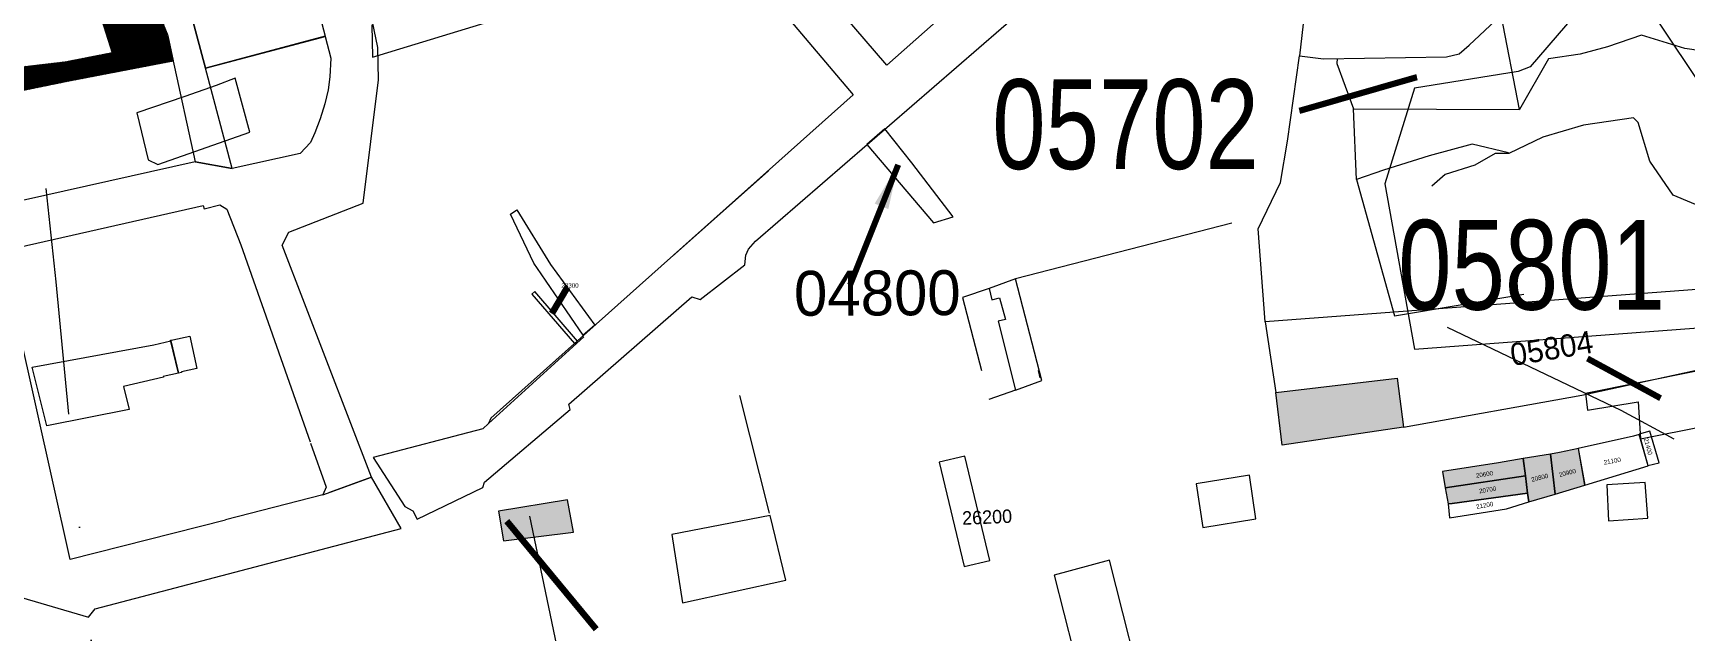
# Model space of a CAD drawing. Header units: inches. Extents: x 610851 to 630254, y 1234683 to 1264905.
# Drawn here: x 623063.3 to 623432.1, y 1244316.7 to 1244450.3 of the extents above; entities that cross this region are included whole.
import ezdxf
from ezdxf.enums import TextEntityAlignment as Align

# ---------------------------------------------------------------- set-up
doc = ezdxf.new("R2010")
doc.units = ezdxf.units.IN
doc.header["$MEASUREMENT"] = 0
doc.linetypes.add('DGN5', pattern=[50.569326, 16.856442, -33.712884])
doc.linetypes.add('DGN6', pattern=[126.423315, 0, -25.284663, 50.569326, -25.284663, 0, -25.284663])
for name, color, linetype, lineweight in [('ACTUALIZACION SIT 2011', 7, 'Continuous', 0), ('Default', 7, 'Continuous', 0), ('Level 2', 7, 'Continuous', 0), ('Level 20', 7, 'Continuous', 0), ('Level 41', 7, 'Continuous', 0), ('Level 50', 7, 'Continuous', 0), ('Level 51', 7, 'Continuous', 0), ('Level 7', 7, 'Continuous', 0), ('PARCELAS', 7, 'Continuous', 0), ('POL', 5, 'Continuous', 0)]:
    doc.layers.add(name, color=color, linetype=linetype, lineweight=lineweight)
doc.styles.add('Engineering', font='dgn003.shx', dxfattribs={"height": 0.1524})
doc.styles.add('Styledgn003', font='dgn003.shx')
doc.styles.add('Styledgn032', font='dgn032.shx')
doc.styles.add('Styletxt', font='txt.shx')
doc.dimstyles.new('STANDARD-Linear', dxfattribs={"dimtxt": 1.5, "dimasz": 1.13, "dimexe": 0.125, "dimexo": 0.000625, "dimgap": 0.3, "dimtad": 1, "dimzin": 7, "dimdsep": 46, "dimtxsty": 'Styletxt', "dimsah": 1, "dimcen": 2.5, "dimclrd": 1, "dimclre": 1, "dimclrt": 2, "dimaunit": 1, "dimadec": 7, "dimazin": 0, "dimtfac": 1, "dimtofl": 0, "dimtmove": 1, "dimatfit": 3, "dimfxl": 1, "dimtolj": 1, "dimtzin": 0, "dimarcsym": 0})

msp = doc.modelspace()

# ---------------------------------------------------------------- hatches: boundary and pattern name
h = msp.add_hatch()
h.set_pattern_fill('ANSI31', color=2, angle=-5.1544827)
h.set_pattern_definition([(39.845517273, (-109282.36893, 61008.7882), (-0.080089980256, 0.095971845155), [])])
h.paths.add_polyline_path([(623094.50478, 1244444.08508), (623071.20673, 1244439.59003), (623049.3889, 1244435.14219), (623048.01309, 1244441.15009), (623070.59267, 1244443.80224), (623081.09793, 1244445.83666), (623078.2715, 1244454.79682), (623090.35747, 1244456.87942), (623093.2968, 1244449.61597)])
at = {"layer": 'Level 2', "linetype": 'Continuous'}
msp.add_hatch(color=6, dxfattribs=at).paths.add_polyline_path([(623168.28358, 1244337.07874), (623183.90358, 1244338.94874), (623182.54358, 1244346.14874), (623167.12358, 1244343.67874)])
at = {"layer": 'Level 20', "linetype": 'Continuous'}
msp.add_hatch(color=2, dxfattribs=at).paths.add_polyline_path([(623340.57375, 1244370.10438), (623367.62241, 1244373.29776), (623369.01288, 1244362.35483), (623342.0013, 1244358.40099)])
at = {"layer": 'Level 50', "linetype": 'Continuous'}
for points in [[(623396.26409, 1244351.55919), (623395.77426, 1244355.36615), (623390.25964, 1244354.46272), (623377.76021, 1244352.48441), (623378.37001, 1244348.87526)], [(623402.85254, 1244347.47959), (623401.80829, 1244356.39201), (623395.77426, 1244355.36615), (623396.26409, 1244351.55919), (623396.68179, 1244347.68763), (623397.01645, 1244345.73462)], [(623409.47294, 1244349.4536), (623408.06224, 1244357.65195), (623403.87903, 1244356.75101), (623401.80829, 1244356.39201), (623402.85254, 1244347.47959)], [(623379.90617, 1244345.35368), (623396.68179, 1244347.68763), (623396.26409, 1244351.55919), (623378.37001, 1244348.87526), (623378.9802, 1244345.27616)]]:
    msp.add_hatch(color=256, dxfattribs=at).paths.add_polyline_path(points)

# ---------------------------------------------------------------- linework, layer by layer
at = {"color": 2}
msp.add_lwpolyline([(623094.50478, 1244444.08508), (623071.20673, 1244439.59003), (623049.3889, 1244435.14219), (623048.01309, 1244441.15009), (623070.59267, 1244443.80224), (623081.09793, 1244445.83666), (623078.2715, 1244454.79682), (623090.35747, 1244456.87942), (623093.2968, 1244449.61597)], close=True, dxfattribs=at)
at = {"layer": 'ACTUALIZACION SIT 2011', "color": 30, "linetype": 'Continuous', "lineweight": 0}
msp.add_line((623174.08908, 1244342.53594), (623181.61389, 1244306.61565), dxfattribs=at)
at = {"layer": 'Default', "color": 2, "linetype": 'Continuous', "ltscale": 0.1, "flags": 128}
msp.add_lwpolyline([(623338.15494, 1244385.90085), (623340.57263, 1244370.10392), (623367.62241, 1244373.29776), (623369.01467, 1244362.35427), (623408.81504, 1244369.55504), (623460.28669, 1244380.7652), (623455.29511, 1244394.68234), (623338.15494, 1244385.90085)], dxfattribs=at)
at = {"layer": 'Level 2', "color": 6, "linetype": 'Continuous', "lineweight": 0, "flags": 128}
for points in [[(623127.97674, 1244347.28036), (623138.82458, 1244351.2402), (623118.87358, 1244402.9592), (623120.38758, 1244405.9032), (623136.94858, 1244412.3422), (623140.42258, 1244439.8062), (623140.26858, 1244447.0332), (623123.51758, 1244527.7632), (623120.39658, 1244537.3822), (623117.21658, 1244572.2122), (623118.63858, 1244588.3652), (623124.31958, 1244601.2512), (623122.83358, 1244627.8682), (623120.18058, 1244627.6412), (623104.23558, 1244702.1952), (623096.26658, 1244728.2062)], [(623127.97674, 1244347.28036), (623138.82458, 1244351.2402), (623118.87358, 1244402.9592), (623120.38758, 1244405.9032), (623136.94858, 1244412.3422), (623140.42258, 1244439.8062), (623140.26858, 1244447.0332), (623123.51758, 1244527.7632), (623120.39658, 1244537.3822), (623117.21658, 1244572.2122), (623118.63858, 1244588.3652), (623124.31958, 1244601.2512), (623122.83358, 1244627.8682), (623120.18058, 1244627.6412), (623104.23558, 1244702.1952), (623096.26658, 1244728.2062)], [(623336.44887, 1244516.29846), (623253.81387, 1244443.09746), (623236.76287, 1244462.95646)], [(623336.44887, 1244516.29846), (623253.81387, 1244443.09746), (623236.76287, 1244462.95646)], [(623336.44887, 1244516.29846), (623253.81387, 1244443.09746), (623236.76287, 1244462.95646)], [(623354.00358, 1244485.7182), (623350.31258, 1244477.6982), (623349.29458, 1244475.0572), (623345.82158, 1244445.1852), (623351.22958, 1244444.5372), (623378.62358, 1244444.9962), (623381.43958, 1244445.6572), (623383.66858, 1244447.5792), (623401.12858, 1244463.9522), (623396.44958, 1244481.3782), (623390.14758, 1244508.6662), (623376.75458, 1244502.1122), (623370.99658, 1244501.6362), (623363.52758, 1244496.7022), (623355.67558, 1244488.1542), (623354.00358, 1244485.7182)], [(623354.00358, 1244485.7182), (623350.31258, 1244477.6982), (623349.29458, 1244475.0572), (623345.82158, 1244445.1852), (623351.22958, 1244444.5372), (623378.62358, 1244444.9962), (623381.43958, 1244445.6572), (623383.66858, 1244447.5792), (623401.12858, 1244463.9522), (623396.44958, 1244481.3782), (623390.14758, 1244508.6662), (623376.75458, 1244502.1122), (623370.99658, 1244501.6362), (623363.52758, 1244496.7022), (623355.67558, 1244488.1542), (623354.00358, 1244485.7182)], [(623354.00358, 1244485.7182), (623350.31258, 1244477.6982), (623349.29458, 1244475.0572), (623345.82158, 1244445.1852), (623351.22958, 1244444.5372), (623378.62358, 1244444.9962), (623381.43958, 1244445.6572), (623383.66858, 1244447.5792), (623401.12858, 1244463.9522), (623396.44958, 1244481.3782), (623390.14758, 1244508.6662), (623376.75458, 1244502.1122), (623370.99658, 1244501.6362), (623363.52758, 1244496.7022), (623355.67558, 1244488.1542), (623354.00358, 1244485.7182)], [(623230.23387, 1244455.43046), (623246.31087, 1244436.50946), (623165.44587, 1244364.39146), (623164.92787, 1244363.18246), (623163.66687, 1244362.03946), (623139.21387, 1244355.60746), (623146.26487, 1244344.72446), (623148.01287, 1244343.72646), (623149.01987, 1244341.87446), (623163.64287, 1244348.95346), (623164.06187, 1244350.14046), (623183.16287, 1244366.32846), (623182.81987, 1244367.54846), (623210.25187, 1244391.44546), (623212.11987, 1244390.88646), (623222.12887, 1244398.60946), (623222.31587, 1244400.74446), (623222.95687, 1244402.05146), (623224.50987, 1244403.87046), (623314.15087, 1244481.54746)], [(623230.23387, 1244455.43046), (623246.31087, 1244436.50946), (623165.44587, 1244364.39146), (623164.92787, 1244363.18246), (623163.66687, 1244362.03946), (623139.21387, 1244355.60746), (623146.26487, 1244344.72446), (623148.01287, 1244343.72646), (623149.01987, 1244341.87446), (623163.64287, 1244348.95346), (623164.06187, 1244350.14046), (623183.16287, 1244366.32846), (623182.81987, 1244367.54846), (623210.25187, 1244391.44546), (623212.11987, 1244390.88646), (623222.12887, 1244398.60946), (623222.31587, 1244400.74446), (623222.95687, 1244402.05146), (623224.50987, 1244403.87046), (623314.15087, 1244481.54746)], [(623230.23387, 1244455.43046), (623246.31087, 1244436.50946), (623165.44587, 1244364.39146), (623164.92787, 1244363.18246), (623163.66687, 1244362.03946), (623139.21387, 1244355.60746), (623146.26487, 1244344.72446), (623148.01287, 1244343.72646), (623149.01987, 1244341.87446), (623163.64287, 1244348.95346), (623164.06187, 1244350.14046), (623183.16287, 1244366.32846), (623182.81987, 1244367.54846), (623210.25187, 1244391.44546), (623212.11987, 1244390.88646), (623222.12887, 1244398.60946), (623222.31587, 1244400.74446), (623222.95687, 1244402.05146), (623224.50987, 1244403.87046), (623314.15087, 1244481.54746)], [(623138.88287, 1244452.08546), (623139.03687, 1244444.85846), (623218.63387, 1244469.19746)], [(623138.88287, 1244452.08546), (623139.03687, 1244444.85846), (623218.63387, 1244469.19746)], [(623138.88287, 1244452.08546), (623139.03687, 1244444.85846), (623218.63387, 1244469.19746)], [(623253.36169, 1244428.87921), (623249.34621, 1244425.39186), (623264.22979, 1244407.9749), (623268.55923, 1244409.25459), (623259.38285, 1244421.35807), (623253.36169, 1244428.87921)], [(623253.36169, 1244428.87921), (623249.34621, 1244425.39186), (623264.22979, 1244407.9749), (623268.55923, 1244409.25459), (623259.38285, 1244421.35807), (623253.36169, 1244428.87921)], [(623253.36169, 1244428.87921), (623249.34621, 1244425.39186), (623264.22979, 1244407.9749), (623268.55923, 1244409.25459), (623259.38285, 1244421.35807), (623253.36169, 1244428.87921)], [(623168.28358, 1244337.07874), (623183.90358, 1244338.94874), (623182.54358, 1244346.14874), (623167.12358, 1244343.67874), (623168.28358, 1244337.07874)]]:
    msp.add_lwpolyline(points, dxfattribs=at)
at = {"layer": 'Level 2', "color": 1, "linetype": 'DGN6', "lineweight": 0, "flags": 128}
msp.add_lwpolyline([(623026.87958, 1244560.0892), (623036.12958, 1244550.5252), (623040.32058, 1244539.3842), (623044.81258, 1244502.3182), (623054.81158, 1244471.9182), (623060.76058, 1244440.4592), (623066.12058, 1244416.1122), (623068.39858, 1244394.7832), (623073.01358, 1244347.0422), (623075.90558, 1244316.5692), (623079.66558, 1244298.8142), (623078.91558, 1244275.9292), (623082.37358, 1244240.3782), (623079.52258, 1244223.5712), (623077.49658, 1244179.3212), (623077.46058, 1244138.6492), (623073.30458, 1244103.0192), (623070.19858, 1244064.3492), (623064.28958, 1244048.5282), (623056.45558, 1244023.5362), (623048.09058, 1244000.5722), (623040.05658, 1243992.8632), (623034.05258, 1243985.1762), (623026.07758, 1243972.3832), (623014.07658, 1243956.4992), (622999.22958, 1243923.3012), (622983.16058, 1243907.8832), (622965.51658, 1243897.0242), (622956.44958, 1243890.8302), (622947.38258, 1243884.6362), (622940.31658, 1243881.0042), (622930.72358, 1243876.3292), (622921.53358, 1243924.5312)], dxfattribs=at)
msp.add_lwpolyline([(623026.87958, 1244560.0892), (623036.12958, 1244550.5252), (623040.32058, 1244539.3842), (623044.81258, 1244502.3182), (623054.81158, 1244471.9182), (623060.76058, 1244440.4592), (623066.12058, 1244416.1122), (623068.39858, 1244394.7832), (623073.01358, 1244347.0422), (623075.90558, 1244316.5692), (623079.66558, 1244298.8142), (623078.91558, 1244275.9292), (623082.37358, 1244240.3782), (623079.52258, 1244223.5712), (623077.49658, 1244179.3212), (623077.46058, 1244138.6492), (623073.30458, 1244103.0192), (623070.19858, 1244064.3492), (623064.28958, 1244048.5282), (623056.45558, 1244023.5362), (623048.09058, 1244000.5722), (623040.05658, 1243992.8632), (623034.05258, 1243985.1762), (623026.07758, 1243972.3832), (623014.07658, 1243956.4992), (622999.22958, 1243923.3012), (622983.16058, 1243907.8832), (622965.51658, 1243897.0242), (622956.44958, 1243890.8302), (622947.38258, 1243884.6362), (622940.31658, 1243881.0042), (622930.72358, 1243876.3292), (622921.53358, 1243924.5312)], dxfattribs=at)
msp.add_lwpolyline([(623026.87958, 1244560.0892), (623036.12958, 1244550.5252), (623040.32058, 1244539.3842), (623044.81258, 1244502.3182), (623054.81158, 1244471.9182), (623060.76058, 1244440.4592), (623066.12058, 1244416.1122), (623068.39858, 1244394.7832), (623073.01358, 1244347.0422), (623075.90558, 1244316.5692), (623079.66558, 1244298.8142), (623078.91558, 1244275.9292), (623082.37358, 1244240.3782), (623079.52258, 1244223.5712), (623077.49658, 1244179.3212), (623077.46058, 1244138.6492), (623073.30458, 1244103.0192), (623070.19858, 1244064.3492), (623064.28958, 1244048.5282), (623056.45558, 1244023.5362), (623048.09058, 1244000.5722), (623040.05658, 1243992.8632), (623034.05258, 1243985.1762), (623026.07758, 1243972.3832), (623014.07658, 1243956.4992), (622999.22958, 1243923.3012), (622983.16058, 1243907.8832), (622965.51658, 1243897.0242), (622956.44958, 1243890.8302), (622947.38258, 1243884.6362), (622940.31658, 1243881.0042), (622930.72358, 1243876.3292), (622921.53358, 1243924.5312)], dxfattribs=at)
at = {"layer": 'Level 2', "color": 1, "linetype": 'Continuous', "lineweight": 0, "flags": 128}
for points in [[(623455.29511, 1244394.68234), (623446.43624, 1244405.97989), (623443.89193, 1244409.22462), (623437.81711, 1244421.43049), (623435.70461, 1244425.67505), (623435.77405, 1244432.66729), (623434.24176, 1244440.32875), (623427.34645, 1244450.67171), (623424.47832, 1244454.97391), (623425.04802, 1244464.97309), (623425.61771, 1244474.97227)], [(623455.29511, 1244394.68234), (623338.15494, 1244385.90085), (623336.60505, 1244406.57553), (623341.60201, 1244416.96131), (623343.1343, 1244426.15506), (623345.82158, 1244445.1852)], [(623434.03169, 1244374.7642), (623409.67069, 1244369.8652), (623410.06269, 1244366.2152), (623421.41569, 1244368.0402), (623421.90669, 1244359.8152), (623436.49569, 1244362.6942)], [(623434.03169, 1244374.7642), (623409.67069, 1244369.8652), (623410.06269, 1244366.2152), (623421.41569, 1244368.0402), (623421.90669, 1244359.8152), (623436.49569, 1244362.6942)], [(623434.03169, 1244374.7642), (623409.67069, 1244369.8652), (623410.06269, 1244366.2152), (623421.41569, 1244368.0402), (623421.90669, 1244359.8152), (623436.49569, 1244362.6942)], [(623417.50858, 1244366.2152), (623429.31758, 1244359.7532)], [(623417.50858, 1244366.2152), (623429.31758, 1244359.7532)], [(623417.50858, 1244366.2152), (623429.31758, 1244359.7532)]]:
    msp.add_lwpolyline(points, dxfattribs=at)
at = {"layer": 'Level 2', "color": 6, "linetype": 'Continuous', "lineweight": 13, "flags": 128}
msp.add_lwpolyline([(623184.75888, 1244381.59854), (623175.25188, 1244392.61054), (623174.60788, 1244392.06654), (623184.11488, 1244381.05454), (623184.75888, 1244381.59854)], dxfattribs=at)
msp.add_lwpolyline([(623184.75888, 1244381.59854), (623175.25188, 1244392.61054), (623174.60788, 1244392.06654), (623184.11488, 1244381.05454), (623184.75888, 1244381.59854)], dxfattribs=at)
msp.add_lwpolyline([(623184.75888, 1244381.59854), (623175.25188, 1244392.61054), (623174.60788, 1244392.06654), (623184.11488, 1244381.05454), (623184.75888, 1244381.59854)], dxfattribs=at)
at = {"layer": 'Level 20', "color": 2, "linetype": 'Continuous', "lineweight": 0}
for p, q in [((623205.87837, 1244400.45046), (623227.36548, 1244419.56699)), ((623164.92787, 1244363.18246), (623186.19813, 1244382.53997))]:
    msp.add_line(p, q, dxfattribs=at)
at = {"layer": 'Level 20', "color": 250, "linetype": 'DGN5', "lineweight": 0, "true_color": 0x404040}
for p, q in [((623276.59097, 1244393.31341), (623270.65076, 1244391.3067)), ((623276.59097, 1244393.31341), (623270.65076, 1244391.3067)), ((623276.59097, 1244393.31341), (623270.65076, 1244391.3067)), ((623270.65076, 1244391.3067), (623276.56945, 1244368.57784)), ((623270.65076, 1244391.3067), (623276.56945, 1244368.57784)), ((623270.65076, 1244391.3067), (623276.56945, 1244368.57784)), ((623282.49806, 1244370.64907), (623276.56945, 1244368.57784)), ((623282.49806, 1244370.64907), (623276.56945, 1244368.57784)), ((623282.49806, 1244370.64907), (623276.56945, 1244368.57784))]:
    msp.add_line(p, q, dxfattribs=at)
at = {"layer": 'Level 20', "color": 4, "linetype": 'Continuous', "lineweight": 0}
msp.add_line((623220.91358, 1244369.42874), (623227.50678, 1244343.21518), dxfattribs=at)
at = {"layer": 'Level 20', "color": 2, "linetype": 'Continuous', "lineweight": 0, "flags": 128}
for points in [[(623127.97674, 1244347.28036), (623138.82458, 1244351.2402), (623118.87358, 1244402.9592), (623120.38758, 1244405.9032), (623136.94858, 1244412.3422), (623140.42258, 1244439.8062), (623140.26858, 1244447.0332), (623123.51758, 1244527.7632), (623120.39658, 1244537.3822), (623117.21658, 1244572.2122), (623118.63858, 1244588.3652), (623124.31958, 1244601.2512), (623122.83358, 1244627.8682), (623120.18058, 1244627.6412), (623104.23558, 1244702.1952), (623096.26658, 1244728.2062)], [(622956.50658, 1244716.6122), (623004.68558, 1244548.5412), (623020.75158, 1244496.2812), (623058.23558, 1244325.1842), (623075.66858, 1244320.0552), (623077.18558, 1244321.8722), (623145.45858, 1244339.8122), (623138.82458, 1244351.2402), (623129.42068, 1244347.80745)], [(622956.50658, 1244716.6122), (623004.68558, 1244548.5412), (623020.75158, 1244496.2812), (623058.23558, 1244325.1842), (623075.66858, 1244320.0552), (623077.18558, 1244321.8722), (623145.45858, 1244339.8122), (623138.82458, 1244351.2402), (623129.42068, 1244347.80745)], [(622956.50658, 1244716.6122), (623004.68558, 1244548.5412), (623020.75158, 1244496.2812), (623058.23558, 1244325.1842), (623075.66858, 1244320.0552), (623077.18558, 1244321.8722), (623145.45858, 1244339.8122), (623138.82458, 1244351.2402), (623129.42068, 1244347.80745)], [(623112.43367, 1244532.96579), (623112.55558, 1244524.7122), (623113.43658, 1244524.0732), (623118.36258, 1244500.1772), (623117.40358, 1244499.9672), (623125.57758, 1244460.6312), (623098.72258, 1244453.7992), (623101.81258, 1244442.4412), (623128.48458, 1244449.5322), (623129.74858, 1244444.6632), (623129.49958, 1244440.5322), (623129.13758, 1244437.5752), (623128.44558, 1244434.4612), (623127.37458, 1244431.1292), (623126.16658, 1244427.9852), (623125.19958, 1244425.8932), (623122.91958, 1244423.4022), (623107.74558, 1244420.0672), (623099.46858, 1244421.5652), (623055.94658, 1244411.8482)], [(623112.43367, 1244532.96579), (623112.55558, 1244524.7122), (623113.43658, 1244524.0732), (623118.36258, 1244500.1772), (623117.40358, 1244499.9672), (623125.57758, 1244460.6312), (623098.72258, 1244453.7992), (623101.81258, 1244442.4412), (623128.48458, 1244449.5322), (623129.74858, 1244444.6632), (623129.49958, 1244440.5322), (623129.13758, 1244437.5752), (623128.44558, 1244434.4612), (623127.37458, 1244431.1292), (623126.16658, 1244427.9852), (623125.19958, 1244425.8932), (623122.91958, 1244423.4022), (623107.74558, 1244420.0672), (623099.46858, 1244421.5652), (623055.94658, 1244411.8482)], [(623112.43367, 1244532.96579), (623112.55558, 1244524.7122), (623113.43658, 1244524.0732), (623118.36258, 1244500.1772), (623117.40358, 1244499.9672), (623125.57758, 1244460.6312), (623098.72258, 1244453.7992), (623101.81258, 1244442.4412), (623128.48458, 1244449.5322), (623129.74858, 1244444.6632), (623129.49958, 1244440.5322), (623129.13758, 1244437.5752), (623128.44558, 1244434.4612), (623127.37458, 1244431.1292), (623126.16658, 1244427.9852), (623125.19958, 1244425.8932), (623122.91958, 1244423.4022), (623107.74558, 1244420.0672), (623099.46858, 1244421.5652), (623055.94658, 1244411.8482)], [(623039.59058, 1244506.4132), (623069.56058, 1244513.4522), (623075.26858, 1244500.2372), (623078.45758, 1244491.2522), (623083.14358, 1244480.4422), (623084.62158, 1244474.1292), (623088.53758, 1244461.2522), (623089.86258, 1244461.5102), (623094.36258, 1244445.0122), (623099.46858, 1244421.5652), (623107.74558, 1244420.0672), (623101.81258, 1244442.4412), (623098.72258, 1244453.7992), (623095.43558, 1244465.6972), (623092.54658, 1244473.6262), (623087.70058, 1244487.3722), (623099.30558, 1244490.3482), (623097.54658, 1244495.4332), (623085.95858, 1244492.3142), (623077.57958, 1244516.0802), (623089.12858, 1244519.1492), (623089.48158, 1244518.6362), (623112.55558, 1244524.7122), (623112.55524, 1244524.71869)], [(623039.59058, 1244506.4132), (623069.56058, 1244513.4522), (623075.26858, 1244500.2372), (623078.45758, 1244491.2522), (623083.14358, 1244480.4422), (623084.62158, 1244474.1292), (623088.53758, 1244461.2522), (623089.86258, 1244461.5102), (623094.36258, 1244445.0122), (623099.46858, 1244421.5652), (623107.74558, 1244420.0672), (623101.81258, 1244442.4412), (623098.72258, 1244453.7992), (623095.43558, 1244465.6972), (623092.54658, 1244473.6262), (623087.70058, 1244487.3722), (623099.30558, 1244490.3482), (623097.54658, 1244495.4332), (623085.95858, 1244492.3142), (623077.57958, 1244516.0802), (623089.12858, 1244519.1492), (623089.48158, 1244518.6362), (623112.55558, 1244524.7122), (623112.55524, 1244524.71869)], [(623039.59058, 1244506.4132), (623069.56058, 1244513.4522), (623075.26858, 1244500.2372), (623078.45758, 1244491.2522), (623083.14358, 1244480.4422), (623084.62158, 1244474.1292), (623088.53758, 1244461.2522), (623089.86258, 1244461.5102), (623094.36258, 1244445.0122), (623099.46858, 1244421.5652), (623107.74558, 1244420.0672), (623101.81258, 1244442.4412), (623098.72258, 1244453.7992), (623095.43558, 1244465.6972), (623092.54658, 1244473.6262), (623087.70058, 1244487.3722), (623099.30558, 1244490.3482), (623097.54658, 1244495.4332), (623085.95858, 1244492.3142), (623077.57958, 1244516.0802), (623089.12858, 1244519.1492), (623089.48158, 1244518.6362), (623112.55558, 1244524.7122), (623112.55524, 1244524.71869)], [(623489.24017, 1244388.61648), (623469.86356, 1244413.38586), (623462.61051, 1244430.34065), (623459.80537, 1244448.36773), (623458.14045, 1244450.90174), (623455.45683, 1244453.8355), (623453.53423, 1244456.03728), (623451.98406, 1244458.64882), (623451.15968, 1244461.48127), (623450.94308, 1244464.65484), (623414.89449, 1244463.2484), (623397.29267, 1244442.72188), (623394.63436, 1244441.68875), (623371.48606, 1244437.98969), (623364.87855, 1244416.67014), (623371.49168, 1244379.78939), (623489.24017, 1244388.61648)], [(623098.72058, 1244453.8032), (623125.57558, 1244460.6352), (623128.48258, 1244449.5362), (623101.81058, 1244442.4452), (623098.72058, 1244453.8032)], [(623098.72058, 1244453.8032), (623125.57558, 1244460.6352), (623128.48258, 1244449.5362), (623101.81058, 1244442.4452), (623098.72058, 1244453.8032)], [(623098.72058, 1244453.8032), (623125.57558, 1244460.6352), (623128.48258, 1244449.5362), (623101.81058, 1244442.4452), (623098.72058, 1244453.8032)], [(623089.01658, 1244422.0042), (623091.12858, 1244420.9712), (623111.65458, 1244428.1472), (623108.41358, 1244440.1742), (623104.16758, 1244438.5742), (623097.15358, 1244436.1252), (623086.43758, 1244432.4562), (623089.01658, 1244422.0042)], [(623089.01658, 1244422.0042), (623091.12858, 1244420.9712), (623111.65458, 1244428.1472), (623108.41358, 1244440.1742), (623104.16758, 1244438.5742), (623097.15358, 1244436.1252), (623086.43758, 1244432.4562), (623089.01658, 1244422.0042)], [(623089.01658, 1244422.0042), (623091.12858, 1244420.9712), (623111.65458, 1244428.1472), (623108.41358, 1244440.1742), (623104.16758, 1244438.5742), (623097.15358, 1244436.1252), (623086.43758, 1244432.4562), (623089.01658, 1244422.0042)], [(623056.27458, 1244401.6072), (623101.26158, 1244411.8072), (623101.50958, 1244411.0672), (623104.98058, 1244411.9842), (623106.55658, 1244411.0202), (623109.65358, 1244403.0292), (623125.14218, 1244359.12796)], [(623056.27458, 1244401.6072), (623101.26158, 1244411.8072), (623101.50958, 1244411.0672), (623104.98058, 1244411.9842), (623106.55658, 1244411.0202), (623109.65358, 1244403.0292), (623125.14218, 1244359.12796)], [(623056.27458, 1244401.6072), (623101.26158, 1244411.8072), (623101.50958, 1244411.0672), (623104.98058, 1244411.9842), (623106.55658, 1244411.0202), (623109.65358, 1244403.0292), (623125.14218, 1244359.12796)], [(623106.26492, 1244341.68105), (623071.59258, 1244332.9152), (623056.27458, 1244401.6072)], [(623106.26492, 1244341.68105), (623071.59258, 1244332.9152), (623056.27458, 1244401.6072)], [(623106.26492, 1244341.68105), (623071.59258, 1244332.9152), (623056.27458, 1244401.6072)], [(623066.37837, 1244362.6915), (623063.09043, 1244375.78499), (623090.26261, 1244380.74197), (623094.05843, 1244381.63738), (623095.75356, 1244374.44442), (623092.37359, 1244373.6591), (623092.40639, 1244373.51273), (623083.46458, 1244371.43514), (623084.74285, 1244366.32252), (623066.37837, 1244362.6915)], [(623094.02106, 1244381.79594), (623094.49562, 1244381.87009), (623098.313, 1244382.66859), (623099.82449, 1244375.43482), (623096.42563, 1244374.73578), (623096.4547, 1244374.58862), (623095.75356, 1244374.44442), (623094.02106, 1244381.79594)], [(623340.57375, 1244370.10438), (623367.62241, 1244373.29776), (623369.01288, 1244362.35483), (623342.0013, 1244358.40099), (623340.57375, 1244370.10438)], [(623125.25268, 1244358.79859), (623128.70658, 1244349.0052), (623127.97358, 1244347.2792), (623127.97671, 1244347.28035)], [(623125.25268, 1244358.79859), (623128.70658, 1244349.0052), (623127.97358, 1244347.2792), (623127.97671, 1244347.28035)], [(623125.25268, 1244358.79859), (623128.70658, 1244349.0052), (623127.97358, 1244347.2792), (623127.97671, 1244347.28035)], [(623127.97358, 1244347.2792), (623106.24877, 1244341.74445)], [(623127.97358, 1244347.2792), (623106.24877, 1244341.74445)], [(623127.97358, 1244347.2792), (623106.24877, 1244341.74445)], [(623423.52158, 1244342.0722), (623422.98158, 1244350.0542), (623414.37758, 1244349.5332), (623414.79658, 1244341.4992), (623423.52158, 1244342.0722)], [(623423.52158, 1244342.0722), (623422.98158, 1244350.0542), (623414.37758, 1244349.5332), (623414.79658, 1244341.4992), (623423.52158, 1244342.0722)], [(623423.52158, 1244342.0722), (623422.98158, 1244350.0542), (623414.37758, 1244349.5332), (623414.79658, 1244341.4992), (623423.52158, 1244342.0722)], [(623312.27358, 1244297.7942), (623303.46358, 1244332.6992), (623291.13858, 1244329.3962), (623299.72758, 1244295.4672), (623312.27358, 1244297.7942)], [(623312.27358, 1244297.7942), (623303.46358, 1244332.6992), (623291.13858, 1244329.3962), (623299.72758, 1244295.4672), (623312.27358, 1244297.7942)], [(623312.27358, 1244297.7942), (623303.46358, 1244332.6992), (623291.13858, 1244329.3962), (623299.72758, 1244295.4672), (623312.27358, 1244297.7942)]]:
    msp.add_lwpolyline(points, dxfattribs=at)
at = {"layer": 'Level 20', "color": 2, "linetype": 'Continuous', "flags": 128}
msp.add_lwpolyline([(623177.80492, 1244394.9219), (623176.67211, 1244396.57015), (623175.02953, 1244398.96011), (623169.86805, 1244409.90402), (623171.22631, 1244410.84623), (623178.7442, 1244398.68392), (623188.64103, 1244385.09524), (623186.0518, 1244382.92262), (623177.80492, 1244394.9219)], dxfattribs=at)
at = {"layer": 'Level 20', "color": 2, "linetype": 'Continuous', "ltscale": 0.1, "flags": 128}
for points in [[(623276.59097, 1244393.31341), (623277.23349, 1244390.8147), (623278.9291, 1244391.2476), (623280.24049, 1244386.424), (623278.64012, 1244386.02239), (623282.49806, 1244370.64907), (623288.34992, 1244372.75719), (623282.50787, 1244395.44751), (623276.59097, 1244393.31341)], [(623276.59097, 1244393.31341), (623277.23349, 1244390.8147), (623278.9291, 1244391.2476), (623280.24049, 1244386.424), (623278.64012, 1244386.02239), (623282.49806, 1244370.64907), (623288.34992, 1244372.75719), (623282.50787, 1244395.44751), (623276.59097, 1244393.31341)], [(623276.59097, 1244393.31341), (623277.23349, 1244390.8147), (623278.9291, 1244391.2476), (623280.24049, 1244386.424), (623278.64012, 1244386.02239), (623282.49806, 1244370.64907), (623288.34992, 1244372.75719), (623282.50787, 1244395.44751), (623276.59097, 1244393.31341)], [(623334.65681, 1244351.6667), (623322.81597, 1244349.71904), (623324.2956, 1244340.00105), (623336.13644, 1244341.9487), (623334.65681, 1244351.6667)]]:
    msp.add_lwpolyline(points, dxfattribs=at)
at = {"layer": 'Level 50', "color": 7, "linetype": 'Continuous', "lineweight": 0}
msp.add_line((623379.32636, 1244342.20214), (623392.04017, 1244344.16916), dxfattribs=at)
at = {"layer": 'Level 50', "color": 7, "linetype": 'Continuous', "lineweight": 0, "flags": 128}
for points in [[(623394.92558, 1244433.2372), (623390.84858, 1244454.3122)], [(623394.92558, 1244433.2372), (623390.84858, 1244454.3122)], [(623394.92558, 1244433.2372), (623390.84858, 1244454.3122)], [(623438.44258, 1244445.8892), (623431.83158, 1244446.8372), (623422.15058, 1244449.7872), (623414.56558, 1244447.1672), (623408.49058, 1244445.5792), (623401.39558, 1244444.4892), (623394.92558, 1244433.2372)], [(623438.44258, 1244445.8892), (623431.83158, 1244446.8372), (623422.15058, 1244449.7872), (623414.56558, 1244447.1672), (623408.49058, 1244445.5792), (623401.39558, 1244444.4892), (623394.92558, 1244433.2372)], [(623438.44258, 1244445.8892), (623431.83158, 1244446.8372), (623422.15058, 1244449.7872), (623414.56558, 1244447.1672), (623408.49058, 1244445.5792), (623401.39558, 1244444.4892), (623394.92558, 1244433.2372)], [(623354.22958, 1244444.5872), (623354.18858, 1244443.4932), (623357.86058, 1244433.3632)], [(623354.22958, 1244444.5872), (623354.18858, 1244443.4932), (623357.86058, 1244433.3632)], [(623354.22958, 1244444.5872), (623354.18858, 1244443.4932), (623357.86058, 1244433.3632)], [(623358.55058, 1244417.6102), (623357.86058, 1244433.3632), (623394.92558, 1244433.2372)], [(623358.55058, 1244417.6102), (623357.86058, 1244433.3632), (623394.92558, 1244433.2372)], [(623358.55058, 1244417.6102), (623357.86058, 1244433.3632), (623394.92558, 1244433.2372)], [(623453.64348, 1244394.54081), (623451.22458, 1244397.0922), (623447.62358, 1244401.1222), (623444.01658, 1244405.6602), (623437.35858, 1244410.6752), (623429.19458, 1244414.1502), (623424.02958, 1244421.7222), (623421.39158, 1244430.3372), (623420.36358, 1244431.3442), (623409.21358, 1244429.7032), (623400.10458, 1244427.0672), (623392.53158, 1244423.4302), (623389.48558, 1244423.3992), (623384.94558, 1244420.8102), (623378.36958, 1244418.7082), (623375.35358, 1244416.1352)], [(623453.63644, 1244394.54824), (623451.22458, 1244397.0922), (623447.62358, 1244401.1222), (623444.01658, 1244405.6602), (623437.35858, 1244410.6752), (623429.19458, 1244414.1502), (623424.02958, 1244421.7222), (623421.39158, 1244430.3372), (623420.36358, 1244431.3442), (623409.21358, 1244429.7032), (623400.10458, 1244427.0672), (623392.53158, 1244423.4302), (623389.48558, 1244423.3992), (623384.94558, 1244420.8102), (623378.36958, 1244418.7082), (623375.35358, 1244416.1352)], [(623392.49958, 1244423.5532), (623384.35258, 1244425.5022), (623374.73658, 1244422.8612), (623364.61858, 1244419.7062), (623358.55058, 1244417.6102)], [(623392.49958, 1244423.5532), (623384.35258, 1244425.5022), (623374.73658, 1244422.8612), (623364.61858, 1244419.7062), (623358.55058, 1244417.6102)], [(623392.49958, 1244423.5532), (623384.35258, 1244425.5022), (623374.73658, 1244422.8612), (623364.61858, 1244419.7062), (623358.55058, 1244417.6102)], [(623358.55058, 1244417.6102), (623367.02658, 1244387.1942)], [(623358.55058, 1244417.6102), (623367.02658, 1244387.1942)], [(623358.55058, 1244417.6102), (623367.02658, 1244387.1942)], [(623367.02658, 1244387.1942), (623395.91058, 1244392.0682)], [(623367.02658, 1244387.1942), (623395.91058, 1244392.0682)], [(623367.02658, 1244387.1942), (623395.91058, 1244392.0682)], [(623378.76458, 1244384.6502), (623417.50858, 1244366.2152)], [(623378.76458, 1244384.6502), (623417.50858, 1244366.2152)], [(623378.76458, 1244384.6502), (623417.50858, 1244366.2152)], [(623423.60204, 1244353.79617), (623421.62708, 1244360.76538), (623420.33013, 1244360.40403), (623408.00938, 1244357.64786), (623409.48407, 1244349.46079), (623423.60204, 1244353.79617)], [(623426.06003, 1244354.42524), (623424.01523, 1244361.4617), (623421.60586, 1244360.81514), (623423.57204, 1244353.84345), (623426.06003, 1244354.42524)], [(623396.26409, 1244351.55919), (623395.77426, 1244355.36615), (623390.25964, 1244354.46272), (623377.76021, 1244352.48441), (623378.37001, 1244348.87526), (623396.26409, 1244351.55919)], [(623402.85254, 1244347.47959), (623401.80829, 1244356.39201), (623395.77426, 1244355.36615), (623396.26409, 1244351.55919), (623396.68179, 1244347.68763), (623397.01645, 1244345.73462), (623402.85254, 1244347.47959)], [(623409.47294, 1244349.4536), (623408.06224, 1244357.65195), (623403.87903, 1244356.75101), (623401.80829, 1244356.39201), (623402.85254, 1244347.47959), (623409.47294, 1244349.4536)], [(623379.90617, 1244345.35368), (623396.68179, 1244347.68763), (623396.26409, 1244351.55919), (623378.37001, 1244348.87526), (623378.9802, 1244345.27616), (623379.90617, 1244345.35368)], [(623392.0402, 1244344.16999), (623397.01747, 1244345.72992), (623396.68338, 1244347.68304), (623379.90708, 1244345.35395), (623378.98109, 1244345.2767), (623379.32636, 1244342.20214)]]:
    msp.add_lwpolyline(points, dxfattribs=at)
at = {"layer": 'Level 51', "color": 3, "linetype": 'Continuous', "lineweight": 0}
msp.add_line((623287.53821, 1244375.02117), (623287.90124, 1244373.42514), dxfattribs=at)
at = {"layer": 'PARCELAS', "color": 4, "linetype": 'Continuous', "lineweight": 0}
msp.add_line((623330.72558, 1244407.90111), (623282.50787, 1244395.44751), dxfattribs=at)
msp.add_line((623330.72558, 1244407.90111), (623282.50787, 1244395.44751), dxfattribs=at)
msp.add_line((623330.72558, 1244407.90111), (623282.50787, 1244395.44751), dxfattribs=at)
at = {"layer": 'POL', "color": 2, "linetype": 'Continuous', "ltscale": 0.1, "flags": 128}
msp.add_lwpolyline([(623271.02262, 1244331.32137), (623276.74089, 1244332.69096), (623271.17404, 1244355.93359), (623265.45577, 1244354.56401), (623271.02262, 1244331.32137)], dxfattribs=at)
at = {"layer": 'POL', "color": 2, "ltscale": 0.1, "flags": 128}
msp.add_lwpolyline([(623231.28358, 1244328.23874), (623227.73767, 1244342.67875), (623205.81535, 1244338.45242), (623208.20843, 1244323.18642), (623231.28358, 1244328.23874)], dxfattribs=at)

# ---------------------------------------------------------------- texts
at = {"layer": 'Level 2', "color": 7, "linetype": 'Continuous', "lineweight": 0, "style": 'Engineering'}
msp.add_text('23300', height=1, dxfattribs=at).set_placement((623181.19454, 1244394.47956), align=Align.TOP_LEFT)
msp.add_text('23300', height=1, dxfattribs=at).set_placement((623181.19454, 1244394.47956), align=Align.TOP_LEFT)
msp.add_text('23300', height=1, dxfattribs=at).set_placement((623181.19454, 1244394.47956), align=Align.TOP_LEFT)
at = {"layer": 'Level 20', "color": 7, "linetype": 'Continuous', "lineweight": 0, "style": 'Styledgn003'}
msp.add_text('26200', height=3, rotation=2.4, dxfattribs=at).set_placement((623276.15716, 1244342.33996), align=Align.MIDDLE_CENTER)
at = {"layer": 'Level 41', "color": 3, "linetype": 'Continuous', "lineweight": 0, "style": 'Styledgn032'}
msp.add_text('21400', height=1, rotation=285.5355569, dxfattribs=at).set_placement((623423.61539, 1244358.07942), align=Align.MIDDLE_CENTER)
at = {"layer": 'Level 50', "color": 3, "linetype": 'Continuous', "lineweight": 0, "style": 'Styledgn032'}
for s, rotation, p in [('21100', 9.9, (623415.62235, 1244354.84317)), ('20600', 9.4, (623387.11212, 1244351.87622)), ('20800', 14.2456642, (623399.43688, 1244351.1258)), ('20900', 14.2456642, (623405.60898, 1244352.20301)), ('20700', 9.4, (623387.81896, 1244348.41965)), ('21200', 9.9, (623387.1605, 1244344.97398))]:
    msp.add_text(s, height=1, rotation=rotation, dxfattribs=at).set_placement(p, align=Align.MIDDLE_CENTER)
at = {"layer": 'Level 7', "color": 7, "linetype": 'Continuous', "lineweight": 0, "style": 'Styledgn003', "width": 0.8}
for s, p in [('05702', (623307.05957, 1244429.9522)), ('05702', (623307.05957, 1244429.9522)), ('05702', (623307.05957, 1244429.9522)), ('05801', (623397.61857, 1244398.5902)), ('05801', (623397.61857, 1244398.5902)), ('05801', (623397.61857, 1244398.5902))]:
    msp.add_text(s, height=19.999998, dxfattribs=at).set_placement(p, align=Align.MIDDLE_CENTER)
at = {"layer": 'Level 7', "color": 7, "linetype": 'Continuous', "lineweight": 0, "style": 'Styledgn032'}
for s, height, rotation, p in [('04800', 10, 0.25, (623251.66355, 1244392.30504)), ('04800', 10, 0.25, (623251.66355, 1244392.30504)), ('04800', 10, 0.25, (623251.66355, 1244392.30504)), ('05804', 4.999974, 9.4, (623402.08585, 1244379.98806)), ('05804', 4.999974, 9.4, (623402.08585, 1244379.98806)), ('05804', 4.999974, 9.4, (623402.08585, 1244379.98806))]:
    msp.add_text(s, height=height, rotation=rotation, dxfattribs=at).set_placement(p, align=Align.MIDDLE_CENTER)

# ---------------------------------------------------------------- leaders
at = {"layer": 'Level 2', "color": 6, "linetype": 'Continuous', "lineweight": 0}
msp.add_leader([(623182.53283, 1244393.62792), (623179.06545, 1244387.7273)], dimstyle='STANDARD-Linear', override={"dimscale": 1, "dimtxt": 1, "dimasz": 1, "dimgap": 0.5, "dimtad": 1, "dimclrd": 0, "dimlwd": 65534}, dxfattribs=at)
msp.add_leader([(623182.53283, 1244393.62792), (623179.06545, 1244387.7273)], dimstyle='STANDARD-Linear', override={"dimscale": 1, "dimtxt": 1, "dimasz": 1, "dimgap": 0.5, "dimtad": 1, "dimclrd": 0, "dimlwd": 65534}, dxfattribs=at)
msp.add_leader([(623182.53283, 1244393.62792), (623179.06545, 1244387.7273)], dimstyle='STANDARD-Linear', override={"dimscale": 1, "dimtxt": 1, "dimasz": 1, "dimgap": 0.5, "dimtad": 1, "dimclrd": 0, "dimlwd": 65534}, dxfattribs=at)
at = {"layer": 'Level 7', "color": 7, "linetype": 'Continuous', "lineweight": 0}
for points, override in [([(623372.04358, 1244440.4352), (623345.86158, 1244432.9492)], {"dimscale": 1, "dimtxt": 1, "dimasz": 1, "dimgap": 0.5, "dimtad": 1, "dimclrd": 0, "dimlwd": 65534}), ([(623372.04358, 1244440.4352), (623345.86158, 1244432.9492)], {"dimscale": 1, "dimtxt": 1, "dimasz": 1, "dimgap": 0.5, "dimtad": 1, "dimclrd": 0, "dimlwd": 65534}), ([(623372.04358, 1244440.4352), (623345.86158, 1244432.9492)], {"dimscale": 1, "dimtxt": 1, "dimasz": 1, "dimgap": 0.5, "dimtad": 1, "dimclrd": 0, "dimlwd": 65534}), ([(623256.31201, 1244420.91095), (623245.5848, 1244394.09291)], {"dimscale": 1, "dimtxt": 10, "dimasz": 10, "dimgap": 5, "dimtad": 1, "dimclrd": 0, "dimlwd": 65534}), ([(623256.31201, 1244420.91095), (623245.5848, 1244394.09291)], {"dimscale": 1, "dimtxt": 10, "dimasz": 10, "dimgap": 5, "dimtad": 1, "dimclrd": 0, "dimlwd": 65534}), ([(623256.31201, 1244420.91095), (623245.5848, 1244394.09291)], {"dimscale": 1, "dimtxt": 10, "dimasz": 10, "dimgap": 5, "dimtad": 1, "dimclrd": 0, "dimlwd": 65534}), ([(623426.34908, 1244368.82695), (623410.12674, 1244377.6704)], {"dimscale": 1, "dimtxt": 2.999988, "dimasz": 2.999988, "dimgap": 1.499994, "dimtad": 1, "dimclrd": 0, "dimlwd": 65534}), ([(623426.34908, 1244368.82695), (623410.12674, 1244377.6704)], {"dimscale": 1, "dimtxt": 2.999988, "dimasz": 2.999988, "dimgap": 1.499994, "dimtad": 1, "dimclrd": 0, "dimlwd": 65534}), ([(623426.34908, 1244368.82695), (623410.12674, 1244377.6704)], {"dimscale": 1, "dimtxt": 2.999988, "dimasz": 2.999988, "dimgap": 1.499994, "dimtad": 1, "dimclrd": 0, "dimlwd": 65534}), ([(623169.00913, 1244341.41782), (623188.93167, 1244317.31797)], {"dimscale": 1, "dimtxt": 2, "dimasz": 2, "dimgap": 1, "dimtad": 1, "dimclrd": 0, "dimlwd": 65534}), ([(623169.00913, 1244341.41782), (623188.93167, 1244317.31797)], {"dimscale": 1, "dimtxt": 2, "dimasz": 2, "dimgap": 1, "dimtad": 1, "dimclrd": 0, "dimlwd": 65534}), ([(623169.00913, 1244341.41782), (623188.93167, 1244317.31797)], {"dimscale": 1, "dimtxt": 2, "dimasz": 2, "dimgap": 1, "dimtad": 1, "dimclrd": 0, "dimlwd": 65534})]:
    msp.add_leader(points, dimstyle='STANDARD-Linear', override=override, dxfattribs=at)

doc.saveas('drawing.dxf')
